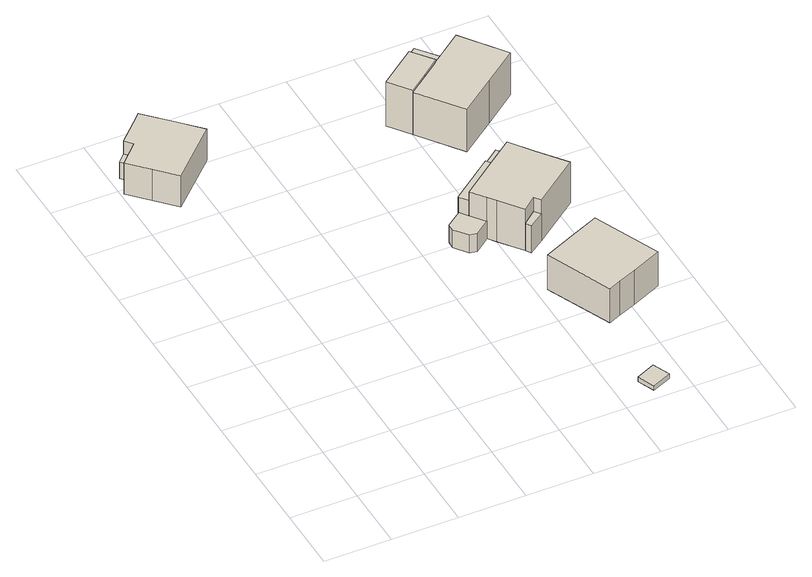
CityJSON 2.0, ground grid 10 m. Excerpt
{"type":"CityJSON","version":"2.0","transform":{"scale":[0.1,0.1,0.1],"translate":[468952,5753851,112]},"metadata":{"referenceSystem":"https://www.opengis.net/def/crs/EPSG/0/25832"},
"CityObjects":{
"building1":{"type":"Building","attributes":{"Gemeindeschluessel":"05711000","BezugspunktDach":"2000","function":"51009_1610","measuredHeight":2.82},"address":[{"country":"Germany"}],"geometry":[{"type":"Solid","lod":"1","boundaries":[[[[0,1,2,3]],[[4,5,6,7]],[[4,7,3,2]],[[5,4,2,1]],[[6,5,1,0]],[[7,6,0,3]]]]}]},
"building2":{"type":"Building","attributes":{"Gemeindeschluessel":"05711000","BezugspunktDach":"2000","function":"31001_1010","measuredHeight":8.53},"address":[{"country":"Germany","locality":"Bielefeld","thoroughfareNumber":"64","thoroughfareName":"Perthesweg"}],"geometry":[{"type":"Solid","lod":"1","boundaries":[[[[8,9,10,11,12,13,14,15,16,17]],[[18,19,20,21,22,23,24,25,26,27]],[[18,27,17,16]],[[19,18,16,15]],[[20,19,15,14]],[[21,20,14,13]],[[22,21,13,12]],[[23,22,12,11]],[[24,23,11,10]],[[25,24,10,9]],[[26,25,9,8]],[[27,26,8,17]]]]}]},
"building3":{"type":"Building","attributes":{"Gemeindeschluessel":"05711000","BezugspunktDach":"2000","function":"51009_1610","measuredHeight":1.17},"address":[{"country":"Germany"}],"geometry":[{"type":"Solid","lod":"1","boundaries":[[[[28,29,30,31]],[[32,33,34,35]],[[32,35,31,30]],[[33,32,30,29]],[[34,33,29,28]],[[35,34,28,31]]]]}]},
"building4":{"type":"Building","attributes":{"Gemeindeschluessel":"05711000","BezugspunktDach":"2000","function":"51009_1610","measuredHeight":4.68},"address":[{"country":"Germany"}],"geometry":[{"type":"Solid","lod":"1","boundaries":[[[[36,37,38,39]],[[40,41,42,43]],[[40,43,39,38]],[[41,40,38,37]],[[42,41,37,36]],[[43,42,36,39]]]]}]},
"building5":{"type":"Building","attributes":{"Gemeindeschluessel":"05711000","BezugspunktDach":"2000","function":"31001_1010","measuredHeight":8.37},"address":[{"country":"Germany","locality":"Bielefeld","thoroughfareNumber":"23","thoroughfareName":"Lobetalweg"}],"geometry":[{"type":"Solid","lod":"1","boundaries":[[[[44,45,46,47,48,49,50]],[[51,52,53,54,55,56,57]],[[51,57,50,49]],[[52,51,49,48]],[[53,52,48,47]],[[54,53,47,46]],[[55,54,46,45]],[[56,55,45,44]],[[57,56,44,50]]]]}]},
"building6":{"type":"Building","attributes":{"Gemeindeschluessel":"05711000","function":"31001_1010"},"address":[{"country":"Germany","locality":"Bielefeld","thoroughfareNumber":"21","thoroughfareName":"Lobetalweg"}],"children":["building6-1","building6-2","building6-3"]},
"building6-1":{"type":"BuildingPart","attributes":{"BezugspunktDach":"2000","measuredHeight":9.88},"parents":["building6"],"geometry":[{"type":"Solid","lod":"1","boundaries":[[[[58,59,60,61,62,63,64,65,66,67]],[[43,42,41,68,69,70,71,72,73,74]],[[43,74,67,66]],[[42,43,66,65]],[[41,42,65,64]],[[68,41,64,63]],[[69,68,63,62]],[[70,69,62,61]],[[71,70,61,60]],[[72,71,60,59]],[[73,72,59,58]],[[74,73,58,67]]]]}]},
"building6-2":{"type":"BuildingPart","attributes":{"BezugspunktDach":"2000","measuredHeight":5.56},"parents":["building6"],"geometry":[{"type":"Solid","lod":"1","boundaries":[[[[75,76,77,78,79]],[[70,80,81,82,71]],[[70,71,79,78]],[[80,70,78,77]],[[81,80,77,76]],[[82,81,76,75]],[[71,82,75,79]]]]}]},
"building6-3":{"type":"BuildingPart","attributes":{"BezugspunktDach":"2000","measuredHeight":3.08},"address":[{"country":"Germany","locality":"Bielefeld","thoroughfareNumber":"21","thoroughfareName":"Lobetalweg"}],"parents":["building6"],"geometry":[{"type":"Solid","lod":"1","boundaries":[[[[83,84,85,86,87,88]],[[89,90,91,92,93,94]],[[89,94,88,87]],[[90,89,87,86]],[[91,90,86,85]],[[92,91,85,84]],[[93,92,84,83]],[[94,93,83,88]]]]}]},
"building7":{"type":"Building","attributes":{"Gemeindeschluessel":"05711000","BezugspunktDach":"2000","function":"51009_1610","measuredHeight":4.81},"address":[{"country":"Germany"}],"geometry":[{"type":"Solid","lod":"1","boundaries":[[[[95,96,97,98]],[[99,100,101,102]],[[99,102,98,97]],[[100,99,97,96]],[[101,100,96,95]],[[102,101,95,98]]]]}]},
"building8":{"type":"Building","attributes":{"Gemeindeschluessel":"05711000","function":"31001_1010"},"address":[{"country":"Germany","locality":"Bielefeld","thoroughfareNumber":"17","thoroughfareName":"Lobetalweg"}],"children":["building8-1","building8-2"]},
"building8-1":{"type":"BuildingPart","attributes":{"BezugspunktDach":"2000","measuredHeight":10.49},"parents":["building8"],"geometry":[{"type":"Solid","lod":"1","boundaries":[[[[103,104,105,106,107,108,109,110]],[[111,112,113,114,115,116,117,118]],[[111,118,110,109]],[[112,111,109,108]],[[113,112,108,107]],[[114,113,107,106]],[[115,114,106,105]],[[116,115,105,104]],[[117,116,104,103]],[[118,117,103,110]]]]}]},
"building8-2":{"type":"BuildingPart","attributes":{"BezugspunktDach":"2000","measuredHeight":9.38},"parents":["building8"],"geometry":[{"type":"Solid","lod":"1","boundaries":[[[[119,120,121,122,123,124]],[[112,125,126,127,114,128]],[[112,128,124,123]],[[125,112,123,122]],[[126,125,122,121]],[[127,126,121,120]],[[114,127,120,119]],[[128,114,119,124]]]]}]},
"building9":{"type":"Building","attributes":{"Gemeindeschluessel":"05711000","BezugspunktDach":"2000","function":"51009_1610","measuredHeight":6.82},"address":[{"country":"Germany"}],"geometry":[{"type":"Solid","lod":"1","boundaries":[[[[129,130,131,132]],[[133,134,135,136]],[[133,136,132,131]],[[134,133,131,130]],[[135,134,130,129]],[[136,135,129,132]]]]}]}
},
"vertices":[
[24,732,32],[12,720,32],[22,709,32],[34,721,32],[22,709,3],[12,720,3],[24,732,3],[34,721,3],
[106,734,54],[67,774,54],[53,760,54],[24,732,54],[34,721,54],[22,709,54],[5,692,54],[32,663,54],[60,634,54],[134,704,54],[60,634,0],[32,663,0],[5,692,0],[22,709,0],[34,721,0],[24,732,0],[53,760,0],[67,774,0],[106,734,0],[134,704,0],
[461,44,18],[432,31,18],[443,5,18],[472,18,18],[443,5,10],[432,31,10],[461,44,10],[472,18,10],
[441,354,58],[420,337,58],[425,329,58],[448,345,58],[425,329,11],[420,337,11],[441,354,11],[448,345,11],
[499,173,70],[544,193,70],[501,293,70],[455,273,70],[410,253,70],[453,154,70],[471,162,70],[453,154,11],[410,253,11],[455,273,11],[501,293,11],[544,193,11],[499,173,11],[471,162,11],
[485,439,82],[461,472,82],[436,453,82],[370,403,82],[386,382,82],[395,370,82],[420,337,82],[441,354,82],[448,345,82],[517,397,82],[395,370,11],[386,382,11],[370,403,11],[436,453,11],[461,472,11],[485,439,11],[517,397,11],
[426,466,67],[360,416,67],[361,415,67],[370,403,67],[436,453,67],[361,415,11],[360,416,11],[426,466,11],
[361,415,41],[338,398,41],[337,387,41],[352,367,41],[363,365,41],[386,382,41],[363,365,10],[352,367,10],[337,387,10],[338,398,10],[361,415,10],[386,382,10],
[451,485,62],[426,466,62],[436,453,62],[461,472,62],[436,453,14],[426,466,14],[451,485,14],[461,472,14],
[549,635,80],[501,700,80],[465,673,80],[453,664,80],[449,660,80],[397,621,80],[445,557,80],[497,596,80],[445,557,7],[397,621,7],[449,660,7],[453,664,7],[465,673,7],[501,700,7],[549,635,7],[497,596,7],
[453,664,83],[429,695,83],[401,674,83],[373,653,83],[397,621,83],[425,642,83],[373,653,7],[401,674,7],[429,695,7],[425,642,7],
[441,704,77],[429,695,77],[453,664,77],[465,673,77],[453,664,8],[429,695,8],[441,704,8],[465,673,8]
]}
